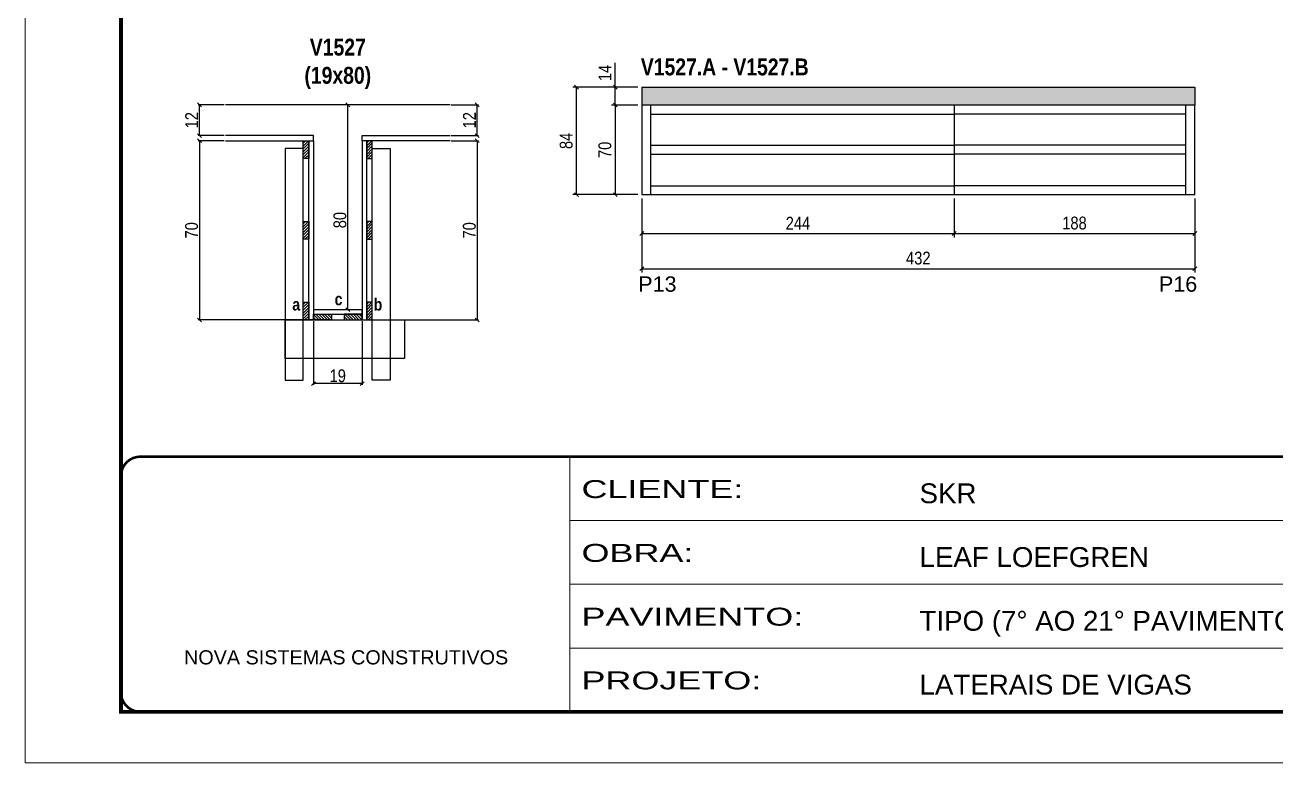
# Model space of a CAD drawing. Extents: x 3309 to 9563, y -2522 to 14608.
# Drawn here: x 3309 to 4286, y 7815 to 8391 of the extents above; entities that cross this region are included whole.
import ezdxf

# ---------------------------------------------------------------- set-up
doc = ezdxf.new("R2010")
doc.units = 0
doc.linetypes.add('CONTINUO', pattern=[0])
doc.linetypes.add('DASHED', pattern=[0.75, 0.5, -0.25])
for name, color, linetype in [('5', 5, 'Continuous'), ('COTA', 241, 'Continuous'), ('detalhes', 4, 'Continuous'), ('NOMENCLATURA', 7, 'Continuous'), ('Painéis', 200, 'Continuous'), ('SARR_2.2x7', 40, 'Continuous'), ('SARR_3.5x7', 81, 'Continuous')]:
    doc.layers.add(name, color=color, linetype=linetype)
for name, color, linetype, lineweight in [('CONCRETO', 251, 'Continuous', 25), ('Folhas', 255, 'Continuous', 9), ('SARRAFO DE PRESSAO', 251, 'DASHED', 9)]:
    doc.layers.add(name, color=color, linetype=linetype, lineweight=lineweight)
doc.styles.add('ARIAL', font='arial.ttf')
doc.styles.add('COTA TECNICA', font='techl___.ttf', dxfattribs={"height": 10})
doc.styles.add('COTA TECNICA 2X', font='techl___.ttf', dxfattribs={"height": 10})
doc.styles.get("Standard").update_dxf_attribs({"font": 'arial.ttf'})
doc.styles.add('TECNICA', font='techb___.ttf', dxfattribs={"height": 10})
doc.styles.add('Tecnologia', font='')
doc.styles.get('Tecnologia').set_extended_font_data('Forgotten Futurist')
doc.dimstyles.new('PAINEL', dxfattribs={"dimtxt": 10, "dimasz": 3, "dimexe": 3, "dimexo": 3, "dimgap": 3, "dimtad": 1, "dimdec": 1, "dimzin": 12, "dimdsep": 46, "dimtxsty": 'COTA TECNICA', "dimblk1": 'OBLIQUE', "dimblk2": 'OBLIQUE', "dimsah": 1, "dimcen": 0.9, "dimclrd": 4, "dimclre": 4, "dimclrt": 240, "dimadec": 1, "dimazin": 3, "dimtfac": 1, "dimtdec": 1, "dimtmove": 0, "dimatfit": 3, "dimfxl": 1, "dimtolj": 1, "dimtzin": 12, "dimarcsym": 0})
doc.dimstyles.new('SECAO', dxfattribs={"dimscale": 0.333333, "dimtxt": 5, "dimasz": 9, "dimexe": 3, "dimexo": 3, "dimgap": 3, "dimtad": 1, "dimdec": 1, "dimlfac": 0.5, "dimzin": 12, "dimdsep": 46, "dimtxsty": 'COTA TECNICA 2X', "dimblk1": 'OBLIQUE', "dimblk2": 'OBLIQUE', "dimsah": 1, "dimcen": 0.9, "dimclrd": 4, "dimclre": 4, "dimclrt": 240, "dimadec": 1, "dimazin": 3, "dimtfac": 1, "dimtdec": 1, "dimtmove": 0, "dimatfit": 3, "dimfxl": 1, "dimtolj": 1, "dimtzin": 12, "dimarcsym": 0})
pattern_1 = [(135, (36770.1903, -115351.1092), (-1.122532015, -1.122532015), [])]
pattern_2 = [(45, (-119985.518, -24934.4782), (-1.122532015, 1.122532015), [])]
pattern_3 = [(45, (-119985.518, -25060.4782), (-1.122532015, 1.122532015), [])]
pattern_4 = [(45, (-119985.518, -24997.4782), (-1.122532015, 1.122532015), [])]

# ---------------------------------------------------------------- blocks, each defined once
blk = doc.blocks.new('9999999999')
at = {"color": 30, "linetype": 'CONTINUO'}
for p, q in [((98564.56, 34230.21), (98564.56, 34429.45)), ((98564.56, 34379.64), (99583.98, 34379.64)), ((98564.56, 34329.83), (99487.98, 34329.83)), ((98564.56, 34280.02), (99487.98, 34280.02))]:
    blk.add_line(p, q, dxfattribs=at)
at = {"color": 30, "linetype": 'CONTINUO', "const_width": 2}
blk.add_lwpolyline([(99583.98, 34230.21), (99583.98, 34414.45, 0.414214), (99568.98, 34429.45), (98228.98, 34429.45, 0.414214), (98213.98, 34414.45), (98213.98, 34245.21, 0.414214), (98228.98, 34230.21), (99583.98, 34230.21)], format="xyb", dxfattribs=at)
at = {"layer": 'Folhas'}
blk.add_lwpolyline([(98138.98, 34190.21), (99623.98, 34190.21), (99623.98, 35240.21), (98138.98, 35240.21)], close=True, dxfattribs=at)
at = {"layer": 'Folhas', "color": 30, "const_width": 3}
blk.add_lwpolyline([(98213.98, 34230.21), (99583.98, 34230.21), (99583.98, 35200.21), (98213.98, 35200.21)], close=True, dxfattribs=at)
at = {"color": 7, "linetype": 'Continuous', "ltscale": 5, "style": 'ARIAL'}
for s, height, p in [('SKR', 15.483, (98837.68, 34393.13)), ('LEAF LOEFGREN', 15.4829, (98837.68, 34343.32)), ('TIPO (7° AO 21° PAVIMENTO)', 15.4829, (98837.68, 34293.51)), ('NOVA SISTEMAS CONSTRUTIVOS', 11.0592, (98263.19, 34267.21)), ('LATERAIS DE VIGAS', 15.4829, (98837.68, 34243.7))]:
    blk.add_text(s, height=height, dxfattribs=at).set_placement(p)
at = {"layer": 'Folhas', "color": 7, "style": 'Tecnologia', "width": 1.5}
for s, p in [('CLIENTE:', (98573.65, 34397.17)), ('OBRA:', (98573.65, 34347.31)), ('PAVIMENTO:', (98573.65, 34297.5)), ('PROJETO:', (98573.65, 34247.69))]:
    blk.add_text(s, height=14, dxfattribs=at).set_placement(p)
blk = doc.blocks.new('_Oblique')
at = {"color": 0, "linetype": 'ByBlock', "lineweight": -2}
blk.add_line((-0.5, -0.5), (0.5, 0.5), dxfattribs=at)
blk = doc.blocks.new('*D2162')
at = {"layer": 'COTA', "color": 4, "lineweight": -2, "transparency": 16777216}
for p, q in [((3534.65, 8160.06), (3534.65, 8110.31)), ((3572.65, 8160.06), (3572.65, 8110.31)), ((3572.65, 8111.31), (3534.65, 8111.31))]:
    blk.add_line(p, q, dxfattribs=at)
at = {"layer": 'Defpoints', "color": 0, "transparency": 16777216}
for p in [(3534.65, 8161.06), (3572.65, 8161.06), (3534.65, 8111.31)]:
    blk.add_point(p, dxfattribs=at)
at = {"layer": 'COTA', "color": 4, "lineweight": -2, "transparency": 16777216, "xscale": 3, "yscale": 3, "zscale": 3, "rotation": 180}
blk.add_blockref('_Oblique', (3534.65, 8111.31), dxfattribs=at)
at = {"layer": 'COTA', "color": 4, "lineweight": -2, "transparency": 16777216, "xscale": 3, "yscale": 3, "zscale": 3}
blk.add_blockref('_Oblique', (3572.65, 8111.31), dxfattribs=at)
at = {"layer": 'COTA', "color": 240, "transparency": 16777216, "insert": (3553.65, 8117.4), "char_height": 10, "attachment_point": 5, "style": 'COTA TECNICA 2X'}
blk.add_mtext('\\A1;19', dxfattribs=at)
blk = doc.blocks.new('*D2163')
at = {"layer": 'COTA', "color": 4, "lineweight": -2, "transparency": 16777216}
for p, q in [((3464.95, 8301.06), (3444.6, 8301.06)), ((3445.6, 8301.06), (3445.6, 8161.06)), ((3525.65, 8161.06), (3444.6, 8161.06))]:
    blk.add_line(p, q, dxfattribs=at)
at = {"layer": 'Defpoints', "color": 0, "transparency": 16777216}
for p in [(3465.95, 8301.06), (3445.6, 8161.06), (3526.65, 8161.06, 0)]:
    blk.add_point(p, dxfattribs=at)
at = {"layer": 'COTA', "color": 4, "lineweight": -2, "transparency": 16777216, "xscale": 3, "yscale": 3, "zscale": 3}
for p, rotation in [((3445.6, 8301.06), 90), ((3445.6, 8161.06), 270)]:
    blk.add_blockref('_Oblique', p, dxfattribs=dict(at, rotation=rotation))
at = {"layer": 'COTA', "color": 240, "transparency": 16777216, "insert": (3439.5, 8231.06), "char_height": 10, "attachment_point": 5, "rotation": 90, "style": 'COTA TECNICA 2X'}
blk.add_mtext('\\A1;70', dxfattribs=at)
blk = doc.blocks.new('*D2164')
at = {"layer": 'COTA', "color": 4, "lineweight": -2, "transparency": 16777216}
for p, q in [((3642.35, 8301.06), (3663.57, 8301.06)), ((3662.57, 8301.06), (3662.57, 8161.06)), ((3581.65, 8161.06), (3663.57, 8161.06))]:
    blk.add_line(p, q, dxfattribs=at)
at = {"layer": 'Defpoints', "color": 0, "transparency": 16777216}
for p in [(3641.35, 8301.06), (3580.65, 8161.06, 0), (3662.57, 8161.06)]:
    blk.add_point(p, dxfattribs=at)
at = {"layer": 'COTA', "color": 4, "lineweight": -2, "transparency": 16777216, "xscale": 3, "yscale": 3, "zscale": 3}
for p, rotation in [((3662.57, 8301.06), 90), ((3662.57, 8161.06), 270)]:
    blk.add_blockref('_Oblique', p, dxfattribs=dict(at, rotation=rotation))
at = {"layer": 'COTA', "color": 240, "transparency": 16777216, "insert": (3656.47, 8231.06), "char_height": 10, "attachment_point": 5, "rotation": 90, "style": 'COTA TECNICA 2X'}
blk.add_mtext('\\A1;70', dxfattribs=at)
blk = doc.blocks.new('*D2165')
at = {"layer": 'COTA', "color": 4, "lineweight": -2, "transparency": 16777216}
for p, q in [((3571.65, 8329.06), (3560.48, 8329.06)), ((3561.48, 8169.06), (3561.48, 8329.06)), ((3571.65, 8169.06), (3560.48, 8169.06))]:
    blk.add_line(p, q, dxfattribs=at)
at = {"layer": 'Defpoints', "color": 0, "transparency": 16777216}
for p in [(3561.48, 8329.06), (3572.65, 8329.06), (3572.65, 8169.06)]:
    blk.add_point(p, dxfattribs=at)
at = {"layer": 'COTA', "color": 4, "lineweight": -2, "transparency": 16777216, "xscale": 3, "yscale": 3, "zscale": 3}
for p, rotation in [((3561.48, 8329.06), 90), ((3561.48, 8169.06), 270)]:
    blk.add_blockref('_Oblique', p, dxfattribs=dict(at, rotation=rotation))
at = {"layer": 'COTA', "color": 240, "transparency": 16777216, "insert": (3555.35, 8239.06), "char_height": 10, "attachment_point": 5, "rotation": 90, "style": 'COTA TECNICA 2X'}
blk.add_mtext('\\A1;80', dxfattribs=at)
blk = doc.blocks.new('*D2166')
at = {"layer": 'COTA', "color": 4, "lineweight": -2, "transparency": 16777216}
for p, q in [((3642.35, 8329.06), (3663.57, 8329.06)), ((3662.57, 8305.06), (3662.57, 8329.06)), ((3642.35, 8305.06), (3663.57, 8305.06))]:
    blk.add_line(p, q, dxfattribs=at)
at = {"layer": 'Defpoints', "color": 0, "transparency": 16777216}
for p in [(3641.35, 8329.06), (3662.57, 8329.06), (3641.35, 8305.06)]:
    blk.add_point(p, dxfattribs=at)
at = {"layer": 'COTA', "color": 4, "lineweight": -2, "transparency": 16777216, "xscale": 3, "yscale": 3, "zscale": 3}
for p, rotation in [((3662.57, 8329.06), 90), ((3662.57, 8305.06), 270)]:
    blk.add_blockref('_Oblique', p, dxfattribs=dict(at, rotation=rotation))
at = {"layer": 'COTA', "color": 240, "transparency": 16777216, "insert": (3656.51, 8317.06), "char_height": 10, "attachment_point": 5, "rotation": 90, "style": 'COTA TECNICA 2X'}
blk.add_mtext('\\A1;12', dxfattribs=at)
blk = doc.blocks.new('*D2167')
at = {"layer": 'COTA', "color": 4, "lineweight": -2, "transparency": 16777216}
for p, q in [((3464.95, 8329.06), (3444.6, 8329.06)), ((3445.6, 8305.06), (3445.6, 8329.06)), ((3464.95, 8305.06), (3444.6, 8305.06))]:
    blk.add_line(p, q, dxfattribs=at)
at = {"layer": 'Defpoints', "color": 0, "transparency": 16777216}
for p in [(3445.6, 8329.06), (3465.95, 8329.06), (3465.95, 8305.06)]:
    blk.add_point(p, dxfattribs=at)
at = {"layer": 'COTA', "color": 4, "lineweight": -2, "transparency": 16777216, "xscale": 3, "yscale": 3, "zscale": 3}
for p, rotation in [((3445.6, 8329.06), 90), ((3445.6, 8305.06), 270)]:
    blk.add_blockref('_Oblique', p, dxfattribs=dict(at, rotation=rotation))
at = {"layer": 'COTA', "color": 240, "transparency": 16777216, "insert": (3439.55, 8317.06), "char_height": 10, "attachment_point": 5, "rotation": 90, "style": 'COTA TECNICA 2X'}
blk.add_mtext('\\A1;12', dxfattribs=at)
blk = doc.blocks.new('*D2168')
at = {"layer": 'COTA', "color": 4, "lineweight": -2, "transparency": 16777216}
for p, q in [((3791.1, 8255.93), (3791.1, 8198.11)), ((4223.1, 8255.93), (4223.1, 8198.11)), ((3791.1, 8201.11), (4223.1, 8201.11))]:
    blk.add_line(p, q, dxfattribs=at)
at = {"layer": 'Defpoints', "color": 0, "transparency": 16777216}
for p in [(3791.1, 8258.93), (4223.1, 8258.93), (4223.1, 8201.11)]:
    blk.add_point(p, dxfattribs=at)
at = {"layer": 'COTA', "color": 4, "lineweight": -2, "transparency": 16777216, "xscale": 3, "yscale": 3, "zscale": 3, "rotation": 180}
blk.add_blockref('_Oblique', (3791.1, 8201.11), dxfattribs=at)
at = {"layer": 'COTA', "color": 4, "lineweight": -2, "transparency": 16777216, "xscale": 3, "yscale": 3, "zscale": 3}
blk.add_blockref('_Oblique', (4223.1, 8201.11), dxfattribs=at)
at = {"layer": 'COTA', "color": 240, "transparency": 16777216, "insert": (4007.1, 8209.33), "char_height": 10, "attachment_point": 5, "style": 'COTA TECNICA'}
blk.add_mtext('\\A1;432', dxfattribs=at)
blk = doc.blocks.new('*D2169')
at = {"layer": 'COTA', "color": 4, "lineweight": -2, "transparency": 16777216}
for p, q in [((3791.1, 8255.93), (3791.1, 8225.59)), ((4035.1, 8255.93), (4035.1, 8225.59)), ((3791.1, 8228.59), (4035.1, 8228.59))]:
    blk.add_line(p, q, dxfattribs=at)
at = {"layer": 'Defpoints', "color": 0, "transparency": 16777216}
for p in [(3791.1, 8258.93), (4035.1, 8258.93), (4035.1, 8228.59)]:
    blk.add_point(p, dxfattribs=at)
at = {"layer": 'COTA', "color": 4, "lineweight": -2, "transparency": 16777216, "xscale": 3, "yscale": 3, "zscale": 3, "rotation": 180}
blk.add_blockref('_Oblique', (3791.1, 8228.59), dxfattribs=at)
at = {"layer": 'COTA', "color": 4, "lineweight": -2, "transparency": 16777216, "xscale": 3, "yscale": 3, "zscale": 3}
blk.add_blockref('_Oblique', (4035.1, 8228.59), dxfattribs=at)
at = {"layer": 'COTA', "color": 240, "transparency": 16777216, "insert": (3913.1, 8236.66), "char_height": 10, "attachment_point": 5, "style": 'COTA TECNICA'}
blk.add_mtext('\\A1;244', dxfattribs=at)
blk = doc.blocks.new('*D2170')
at = {"layer": 'COTA', "color": 4, "lineweight": -2, "transparency": 16777216}
for p, q in [((4035.1, 8255.93), (4035.1, 8225.59)), ((4223.1, 8255.93), (4223.1, 8225.59)), ((4035.1, 8228.59), (4223.1, 8228.59))]:
    blk.add_line(p, q, dxfattribs=at)
at = {"layer": 'Defpoints', "color": 0, "transparency": 16777216}
for p in [(4035.1, 8258.93), (4223.1, 8258.93), (4223.1, 8228.59)]:
    blk.add_point(p, dxfattribs=at)
at = {"layer": 'COTA', "color": 4, "lineweight": -2, "transparency": 16777216, "xscale": 3, "yscale": 3, "zscale": 3, "rotation": 180}
blk.add_blockref('_Oblique', (4035.1, 8228.59), dxfattribs=at)
at = {"layer": 'COTA', "color": 4, "lineweight": -2, "transparency": 16777216, "xscale": 3, "yscale": 3, "zscale": 3}
blk.add_blockref('_Oblique', (4223.1, 8228.59), dxfattribs=at)
at = {"layer": 'COTA', "color": 240, "transparency": 16777216, "insert": (4129.1, 8236.69), "char_height": 10, "attachment_point": 5, "style": 'COTA TECNICA'}
blk.add_mtext('\\A1;188', dxfattribs=at)
blk = doc.blocks.new('*D2171')
at = {"layer": 'COTA', "color": 4, "lineweight": -2, "transparency": 16777216}
for p, q in [((3770.42, 8342.93), (3770.42, 8362.04)), ((3788.1, 8342.93), (3767.42, 8342.93)), ((3770.42, 8328.93), (3770.42, 8342.93)), ((3788.1, 8328.93), (3767.42, 8328.93))]:
    blk.add_line(p, q, dxfattribs=at)
at = {"layer": 'Defpoints', "color": 0, "transparency": 16777216}
for p in [(3770.42, 8342.93), (3791.1, 8342.93), (3791.1, 8328.93)]:
    blk.add_point(p, dxfattribs=at)
at = {"layer": 'COTA', "color": 4, "lineweight": -2, "transparency": 16777216, "xscale": 3, "yscale": 3, "zscale": 3}
for p, rotation in [((3770.42, 8342.93), 90), ((3770.42, 8328.93), 270)]:
    blk.add_blockref('_Oblique', p, dxfattribs=dict(at, rotation=rotation))
at = {"layer": 'COTA', "color": 240, "transparency": 16777216, "insert": (3762.35, 8353.99), "char_height": 10, "attachment_point": 5, "rotation": 90, "style": 'COTA TECNICA'}
blk.add_mtext('\\A1;14', dxfattribs=at)
blk = doc.blocks.new('*D2172')
at = {"layer": 'COTA', "color": 4, "lineweight": -2, "transparency": 16777216}
for p, q in [((3788.1, 8328.93), (3767.42, 8328.93)), ((3770.42, 8328.93), (3770.42, 8258.93)), ((3788.1, 8258.93), (3767.42, 8258.93))]:
    blk.add_line(p, q, dxfattribs=at)
at = {"layer": 'Defpoints', "color": 0, "transparency": 16777216}
for p in [(3791.1, 8328.93), (3770.42, 8258.93), (3791.1, 8258.93)]:
    blk.add_point(p, dxfattribs=at)
at = {"layer": 'COTA', "color": 4, "lineweight": -2, "transparency": 16777216, "xscale": 3, "yscale": 3, "zscale": 3}
for p, rotation in [((3770.42, 8328.93), 90), ((3770.42, 8258.93), 270)]:
    blk.add_blockref('_Oblique', p, dxfattribs=dict(at, rotation=rotation))
at = {"layer": 'COTA', "color": 240, "transparency": 16777216, "insert": (3762.32, 8293.93), "char_height": 10, "attachment_point": 5, "rotation": 90, "style": 'COTA TECNICA'}
blk.add_mtext('\\A1;70', dxfattribs=at)
blk = doc.blocks.new('*D2173')
at = {"layer": 'COTA', "color": 4, "lineweight": -2, "transparency": 16777216}
for p, q in [((3788.1, 8342.93), (3737.19, 8342.93)), ((3740.19, 8258.93), (3740.19, 8342.93)), ((3788.1, 8258.93), (3737.19, 8258.93))]:
    blk.add_line(p, q, dxfattribs=at)
at = {"layer": 'Defpoints', "color": 0, "transparency": 16777216}
for p in [(3740.19, 8342.93), (3791.1, 8342.93), (3791.1, 8258.93)]:
    blk.add_point(p, dxfattribs=at)
at = {"layer": 'COTA', "color": 4, "lineweight": -2, "transparency": 16777216, "xscale": 3, "yscale": 3, "zscale": 3}
for p, rotation in [((3740.19, 8342.93), 90), ((3740.19, 8258.93), 270)]:
    blk.add_blockref('_Oblique', p, dxfattribs=dict(at, rotation=rotation))
at = {"layer": 'COTA', "color": 240, "transparency": 16777216, "insert": (3732.09, 8300.93), "char_height": 10, "attachment_point": 5, "rotation": 90, "style": 'COTA TECNICA'}
blk.add_mtext('\\A1;84', dxfattribs=at)

msp = doc.modelspace()

# ---------------------------------------------------------------- hatches: boundary and pattern name
at = {"layer": 'COTA'}
h = msp.add_hatch(dxfattribs=at)
h.set_pattern_fill('AR-CONC', color=256, scale=0.03)
h.set_pattern_definition([(50, (-3202.2976, -3872.5384), (5.46554, -0.4781726), [0.5715, -6.2865]), (355, (-3202.2976, -3872.5384), (-1.0573026, 5.7317054), [0.4572, -5.0292175]), (100.451445, (-3201.842, -3872.578), (4.4082374, 5.2535326), [0.4857003, -5.3427073]), (46.1842, (-3202.2976, -3871.0144), (8.1323712, -1.2612698), [0.85725, -9.42975]), (96.63556, (-3201.62, -3871.1195), (7.122124, 7.4227837), [0.7285507, -8.0140682]), (351.18415, (-3202.2976, -3871.014), (7.122124, 7.4227837), [0.685799, -7.543792]), (21, (-3201.5356, -3871.3954), (4.5484317, -3.067956), [0.5715, -6.2865]), (326, (-3201.5356, -3871.3954), (1.8540609, 5.525639), [0.4572, -5.0292]), (71.451445, (-3201.1565, -3871.651), (6.4024926, 2.457683), [0.4857003, -5.3426981]), (37.5, (-3202.2976, -3872.5384), (0.0926581, 2.53665117), [0, -4.96824, 0, -5.1054, 0, -5.04825]), (7.5, (-3202.2976, -3872.5384), (2.0045899, 3.00541724), [0, -2.91084, 0, -4.85394, 0, -1.92405]), (327.5, (-3203.9968, -3872.5384), (4.06771786, -0.17186232), [0, -1.905, 0, -5.9436, 0, -7.8867]), (317.5, (-3204.7588, -3872.5384), (4.4438754, 0.7627947), [0, -2.4765, 0, -3.94716, 0, -5.6007])])
h.paths.add_polyline_path([(3791.1, 8342.93), (3791.1, 8328.93), (4223.1, 8328.93), (4223.1, 8342.93)])
at = {"layer": 'SARR_2.2x7'}
h = msp.add_hatch(dxfattribs=at)
h.set_pattern_fill('ANSI31', color=256, scale=0.5)
h.set_pattern_definition(pattern_2)
h.paths.add_polyline_path([(3526.65, 8287.06), (3531.05, 8287.06), (3531.05, 8301.06), (3526.65, 8301.06)])
h = msp.add_hatch(dxfattribs=at)
h.set_pattern_fill('ANSI31', color=256, scale=0.5)
h.set_pattern_definition(pattern_2)
h.paths.add_polyline_path([(3580.65, 8287.06), (3576.25, 8287.06), (3576.25, 8301.06), (3580.65, 8301.06)])
h = msp.add_hatch(dxfattribs=at)
h.set_pattern_fill('ANSI31', color=256, scale=0.5)
h.set_pattern_definition(pattern_4)
h.paths.add_polyline_path([(3526.65, 8224.06), (3531.05, 8224.06), (3531.05, 8238.06), (3526.65, 8238.06)])
h = msp.add_hatch(dxfattribs=at)
h.set_pattern_fill('ANSI31', color=256, scale=0.5)
h.set_pattern_definition(pattern_4)
h.paths.add_polyline_path([(3580.65, 8224.06), (3576.25, 8224.06), (3576.25, 8238.06), (3580.65, 8238.06)])
h = msp.add_hatch(dxfattribs=at)
h.set_pattern_fill('ANSI31', color=256, scale=0.5)
h.set_pattern_definition(pattern_3)
h.paths.add_polyline_path([(3526.65, 8161.06), (3531.05, 8161.06), (3531.05, 8175.06), (3526.65, 8175.06)])
h = msp.add_hatch(dxfattribs=at)
h.set_pattern_fill('ANSI31', color=256, scale=0.5)
h.set_pattern_definition(pattern_3)
h.paths.add_polyline_path([(3580.65, 8161.06), (3576.25, 8161.06), (3576.25, 8175.06), (3580.65, 8175.06)])
h = msp.add_hatch(dxfattribs=at)
h.set_pattern_fill('ANSI31', color=256, scale=0.5, angle=90)
h.set_pattern_definition(pattern_1)
h.paths.add_polyline_path([(3548.65, 8161.06), (3548.65, 8165.46), (3534.65, 8165.46), (3534.65, 8161.06)])
h = msp.add_hatch(dxfattribs=at)
h.set_pattern_fill('ANSI31', color=256, scale=0.5, angle=90)
h.set_pattern_definition(pattern_1)
h.paths.add_polyline_path([(3558.65, 8165.46), (3558.65, 8161.06), (3572.65, 8161.06), (3572.65, 8165.46)])

# ---------------------------------------------------------------- linework, layer by layer
at = {"layer": 'CONCRETO', "linetype": 'Continuous'}
msp.add_line((3641.35, 8329.06), (3465.95, 8329.06), dxfattribs=at)
at = {"layer": 'COTA'}
for p, q in [((3791.1, 8342.93), (3791.1, 8328.93)), ((3791.1, 8342.93), (4223.1, 8342.93)), ((4223.1, 8342.93), (4223.1, 8328.93))]:
    msp.add_line(p, q, dxfattribs=at)
at = {"layer": 'Painéis', "linetype": 'ByBlock'}
for p, q in [((4223.1, 8328.93), (3791.1, 8328.93)), ((3791.1, 8328.93), (3791.1, 8258.93)), ((4035.1, 8328.93), (4035.1, 8258.93)), ((4223.1, 8258.93), (4223.1, 8328.93)), ((3791.1, 8258.93), (4223.1, 8258.93))]:
    msp.add_line(p, q, dxfattribs=at)
at = {"layer": 'Painéis', "linetype": 'Continuous', "elevation": 0}
for points in [[(3465.95, 8301.06), (3534.65, 8301.06), (3534.65, 8305.06), (3465.95, 8305.06)], [(3641.35, 8301.06), (3572.65, 8301.06), (3572.65, 8305.06), (3641.35, 8305.06)]]:
    msp.add_lwpolyline(points, dxfattribs=at)
at = {"layer": 'Painéis', "linetype": 'Continuous'}
for points in [[(3531.05, 8161.06), (3531.05, 8301.06), (3534.65, 8301.06), (3534.65, 8161.06)], [(3576.25, 8161.06), (3576.25, 8301.06), (3572.65, 8301.06), (3572.65, 8161.06)], [(3572.65, 8169.06), (3534.65, 8169.06), (3534.65, 8165.46), (3572.65, 8165.46)]]:
    msp.add_lwpolyline(points, close=True, dxfattribs=at)
at = {"layer": 'SARR_2.2x7', "linetype": 'Continuous'}
for p, q in [((3798.1, 8258.93), (3798.1, 8328.93)), ((4216.1, 8258.93), (4216.1, 8328.93)), ((3798.1, 8321.93), (4035.1, 8321.93)), ((4216.1, 8321.93), (4035.1, 8321.93)), ((3798.1, 8297.54), (4035.1, 8297.54)), ((4216.1, 8297.54), (4035.1, 8297.54)), ((3798.1, 8290.54), (4035.1, 8290.54)), ((4216.1, 8290.54), (4035.1, 8290.54)), ((3798.1, 8265.93), (4035.1, 8265.93)), ((4216.1, 8265.93), (4035.1, 8265.93))]:
    msp.add_line(p, q, dxfattribs=at)
at = {"layer": 'SARR_2.2x7'}
for points in [[(3531.05, 8301.06), (3531.05, 8287.06), (3526.65, 8287.06), (3526.65, 8301.06)], [(3576.25, 8301.06), (3576.25, 8287.06), (3580.65, 8287.06), (3580.65, 8301.06)], [(3531.05, 8238.06), (3531.05, 8224.06), (3526.65, 8224.06), (3526.65, 8238.06)], [(3576.25, 8238.06), (3576.25, 8224.06), (3580.65, 8224.06), (3580.65, 8238.06)], [(3531.05, 8175.06), (3531.05, 8161.06), (3526.65, 8161.06), (3526.65, 8175.06)], [(3576.25, 8175.06), (3576.25, 8161.06), (3580.65, 8161.06), (3580.65, 8175.06)], [(3534.65, 8165.46), (3548.65, 8165.46), (3548.65, 8161.06), (3534.65, 8161.06)], [(3572.65, 8165.46), (3558.65, 8165.46), (3558.65, 8161.06), (3572.65, 8161.06)]]:
    msp.add_lwpolyline(points, close=True, dxfattribs=at)
at = {"layer": 'SARR_3.5x7'}
for points in [[(3526.65, 8295.06), (3512.65, 8295.06), (3512.65, 8114.08), (3526.65, 8114.08)], [(3580.65, 8295.06), (3594.65, 8295.06), (3594.65, 8114.08), (3580.65, 8114.08)], [(3512.65, 8161.06), (3605.84, 8161.06), (3605.84, 8130.97), (3512.65, 8130.97)]]:
    msp.add_lwpolyline(points, close=True, dxfattribs=at)

# ---------------------------------------------------------------- block references
at = {"layer": 'SARRAFO DE PRESSAO', "color": 6, "linetype": 'ByBlock'}
msp.add_blockref('9999999999', (-94829.61, -26375.22), dxfattribs=at)

# ---------------------------------------------------------------- texts
at = {"layer": '5', "linetype": 'Continuous'}
for s, p in [('P13', (3788.43, 8183.1)), ('P16', (4195.13, 8183.1))]:
    msp.add_text(s, height=12, rotation=0.00004, dxfattribs=at).set_placement(p)
at = {"layer": 'detalhes', "style": 'TECNICA'}
for s, p in [('c', (3551.2, 8172.53)), ('b', (3581.69, 8168.41)), ('a', (3518.13, 8168.42))]:
    msp.add_text(s, height=9.6, dxfattribs=at).set_placement(p)
at = {"layer": 'NOMENCLATURA', "style": 'TECNICA'}
msp.add_text('V1527.A - V1527.B', height=13.2, dxfattribs=at).set_placement((3790.39, 8352.11))
at = {"layer": 'NOMENCLATURA', "insert": (3553.68, 8380.76), "char_height": 13.2, "attachment_point": 2, "style": 'TECNICA'}
msp.add_mtext_dynamic_manual_height_columns('V1527\\P(19x80)', width=300.2766, gutter_width=1, heights=[0], dxfattribs=at)

# ---------------------------------------------------------------- dimensions: what is measured, and where the dimension line sits
at = {"layer": 'COTA'}
for base, p1, p2, angle, dimstyle, picture, middle in [((3770.42, 8342.93), (3791.1, 8328.93), (3791.1, 8342.93), 90, 'PAINEL', '*D2171', (3762.35, 8353.99)), ((3740.19, 8342.93), (3791.1, 8258.93), (3791.1, 8342.93), 90, 'PAINEL', '*D2173', (3732.09, 8300.93)), ((3445.6, 8329.06), (3465.95, 8305.06), (3465.95, 8329.06), 90, 'SECAO', '*D2167', (3439.55, 8317.06)), ((3662.57, 8329.06), (3641.35, 8305.06), (3641.35, 8329.06), 90, 'SECAO', '*D2166', (3656.51, 8317.06)), ((3770.42, 8258.93), (3791.1, 8328.93), (3791.1, 8258.93), 90, 'PAINEL', '*D2172', (3762.32, 8293.93)), ((3445.6, 8161.06, 0), (3465.95, 8301.06), (3526.65, 8161.06), 90, 'SECAO', '*D2163', (3439.5, 8231.06, 0)), ((3662.57, 8161.06, 0), (3641.35, 8301.06), (3580.65, 8161.06), 90, 'SECAO', '*D2164', (3656.47, 8231.06, 0)), ((4223.1, 8201.11), (3791.1, 8258.93), (4223.1, 8258.93), 180, 'PAINEL', '*D2168', (4007.1, 8209.33))]:
    dim = msp.add_linear_dim(base=base, p1=p1, p2=p2, angle=angle, dimstyle=dimstyle, dxfattribs=at)
    dim.commit()
    dim.dimension.update_dxf_attribs({"geometry": picture, "text_midpoint": middle})
for base, p1, p2, angle, picture, middle in [((3561.48, 8329.06), (3572.65, 8169.06), (3572.65, 8329.06), 90, '*D2165', (3561.48, 8239.06)), ((3534.65, 8111.31), (3572.65, 8161.06), (3534.65, 8161.06), 180, '*D2162', (3553.65, 8111.31))]:
    dim = msp.add_linear_dim(base=base, p1=p1, p2=p2, angle=angle, dimstyle='SECAO', dxfattribs=at)
    dim.commit()
    dim.dimension.update_dxf_attribs({"geometry": picture, "text_midpoint": middle, "dimtype": 160})
dim = msp.add_linear_dim(base=(4035.1, 8228.59), p1=(3791.1, 8258.93), p2=(4035.1, 8258.93), dimstyle='PAINEL', dxfattribs=at)
dim.commit()
dim.dimension.update_dxf_attribs({"geometry": '*D2169', "text_midpoint": (3913.1, 8236.66)})
dim = msp.add_linear_dim(base=(4223.1, 8228.59), p1=(4035.1, 8258.93), p2=(4223.1, 8258.93), dimstyle='PAINEL', override={"dimtmove": 1}, dxfattribs=at)
dim.commit()
dim.dimension.update_dxf_attribs({"geometry": '*D2170', "text_midpoint": (4129.1, 8236.69)})

doc.saveas('drawing.dxf')
